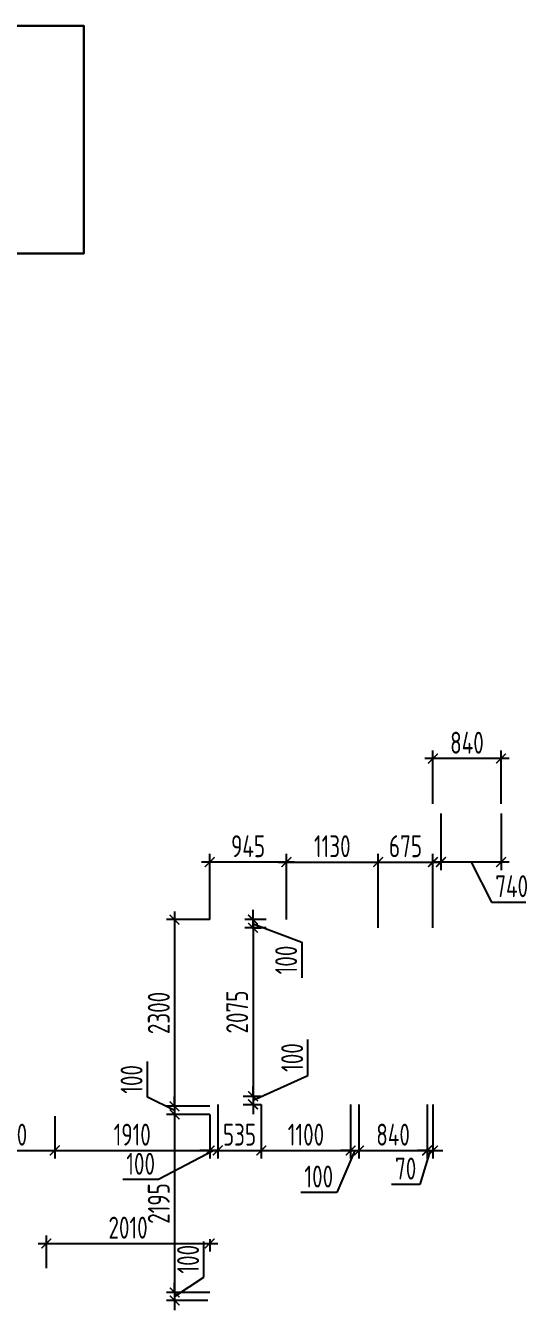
# Model space of a CAD drawing. Header units: millimetres. Extents: x -350007 to 536090, y -888 to 198380.
# Drawn here: x -206289 to -200234, y 112281 to 128109 of the extents above; entities that cross this region are included whole.
import ezdxf

# ---------------------------------------------------------------- set-up
doc = ezdxf.new("R2010")
doc.units = ezdxf.units.MM
doc.layers.add('АР_Размеры нов.', color=15, linetype='Continuous', lineweight=0)
doc.styles.add('ISOCPEUR', font='isocpeur.ttf', dxfattribs={"width": 0.7})
doc.dimstyles.new('R_100', dxfattribs={"dimtxt": 270, "dimasz": 120, "dimexe": 100, "dimexo": 0, "dimgap": 60, "dimtad": 1, "dimdec": 0, "dimrnd": 5, "dimzin": 0, "dimdsep": 46, "dimtxsty": 'ISOCPEUR', "dimblk": 'ARCHTICK', "dimcen": 0, "dimdle": 100, "dimclrd": 256, "dimclre": 256, "dimclrt": 256, "dimadec": 0, "dimazin": 0, "dimtfac": 2, "dimtdec": 0, "dimtofl": 0, "dimtmove": 1, "dimatfit": 3, "dimfxl": 1, "dimtvp": 3, "dimtolj": 1, "dimtzin": 0, "dimarcsym": 0})

# ---------------------------------------------------------------- blocks, each defined once
blk = doc.blocks.new('_ArchTick')
at = {"color": 0, "linetype": 'ByBlock', "const_width": 0.15}
blk.add_lwpolyline([(-0.5, -0.5), (0.5, 0.5)], dxfattribs=at)
blk = doc.blocks.new('*D2557')
at = {"layer": 'Defpoints', "color": 0, "ltscale": 100, "transparency": 16777216}
for p in [(-207061, 114714), (-205931, 114672), (-205931, 114250)]:
    blk.add_point(p, dxfattribs=at)
at = {"layer": 'АР_Размеры нов.', "lineweight": -2, "ltscale": 100, "transparency": 16777216}
for p, q in [((-207061, 114714), (-207061, 114150)), ((-205931, 114672), (-205931, 114150)), ((-207161, 114250), (-205831, 114250))]:
    blk.add_line(p, q, dxfattribs=at)
at = {"layer": 'АР_Размеры нов.', "lineweight": -2, "ltscale": 100, "transparency": 16777216, "xscale": 120, "yscale": 120, "zscale": 120, "rotation": 180}
blk.add_blockref('_ArchTick', (-207061, 114250), dxfattribs=at)
at = {"layer": 'АР_Размеры нов.', "lineweight": -2, "ltscale": 100, "transparency": 16777216, "xscale": 120, "yscale": 120, "zscale": 120}
blk.add_blockref('_ArchTick', (-205931, 114250), dxfattribs=at)
at = {"layer": 'АР_Размеры нов.', "ltscale": 100, "transparency": 16777216, "insert": (-206496, 114445), "char_height": 270, "attachment_point": 5, "style": 'ISOCPEUR'}
blk.add_mtext('\\A1;1130', dxfattribs=at)
blk = doc.blocks.new('*D2558')
at = {"layer": 'Defpoints', "color": 0, "ltscale": 100, "transparency": 16777216}
for p in [(-201948, 117804), (-203078, 117094), (-201948, 117114)]:
    blk.add_point(p, dxfattribs=at)
at = {"layer": 'АР_Размеры нов.', "lineweight": -2, "ltscale": 100, "transparency": 16777216}
for p, q in [((-203178, 117804), (-201848, 117804)), ((-203078, 117094), (-203078, 117904)), ((-201948, 117114), (-201948, 117904))]:
    blk.add_line(p, q, dxfattribs=at)
at = {"layer": 'АР_Размеры нов.', "lineweight": -2, "ltscale": 100, "transparency": 16777216, "xscale": 120, "yscale": 120, "zscale": 120, "rotation": 180}
blk.add_blockref('_ArchTick', (-203078, 117804), dxfattribs=at)
at = {"layer": 'АР_Размеры нов.', "lineweight": -2, "ltscale": 100, "transparency": 16777216, "xscale": 120, "yscale": 120, "zscale": 120}
blk.add_blockref('_ArchTick', (-201948, 117804), dxfattribs=at)
at = {"layer": 'АР_Размеры нов.', "ltscale": 100, "transparency": 16777216, "insert": (-202513, 117999), "char_height": 270, "attachment_point": 5, "style": 'ISOCPEUR'}
blk.add_mtext('\\A1;1130', dxfattribs=at)
blk = doc.blocks.new('*D2681')
at = {"layer": 'Defpoints', "color": 0, "ltscale": 100, "transparency": 16777216}
for p in [(-201273, 117804), (-201948, 116994), (-201273, 116994)]:
    blk.add_point(p, dxfattribs=at)
at = {"layer": 'АР_Размеры нов.', "lineweight": -2, "ltscale": 100, "transparency": 16777216}
for p, q in [((-202048, 117804), (-201173, 117804)), ((-201948, 116994), (-201948, 117904)), ((-201273, 116994), (-201273, 117904))]:
    blk.add_line(p, q, dxfattribs=at)
at = {"layer": 'АР_Размеры нов.', "lineweight": -2, "ltscale": 100, "transparency": 16777216, "xscale": 120, "yscale": 120, "zscale": 120, "rotation": 180}
blk.add_blockref('_ArchTick', (-201948, 117804), dxfattribs=at)
at = {"layer": 'АР_Размеры нов.', "lineweight": -2, "ltscale": 100, "transparency": 16777216, "xscale": 120, "yscale": 120, "zscale": 120}
blk.add_blockref('_ArchTick', (-201273, 117804), dxfattribs=at)
at = {"layer": 'АР_Размеры нов.', "ltscale": 100, "transparency": 16777216, "insert": (-201611, 117999), "char_height": 270, "attachment_point": 5, "style": 'ISOCPEUR'}
blk.add_mtext('\\A1;675', dxfattribs=at)
blk = doc.blocks.new('*D2977')
at = {"layer": 'Defpoints', "color": 0, "ltscale": 500, "transparency": 16777216}
for p in [(-201174, 118401), (-200434, 118401), (-201174, 117804)]:
    blk.add_point(p, dxfattribs=at)
at = {"layer": 'АР_Размеры нов.', "lineweight": -2, "ltscale": 500, "transparency": 16777216}
for p, q in [((-201174, 118401), (-201174, 117704)), ((-200434, 118401), (-200434, 117704)), ((-200334, 117804), (-201274, 117804)), ((-200804, 117804), (-200552, 117311)), ((-200552, 117311), (-200054, 117311))]:
    blk.add_line(p, q, dxfattribs=at)
at = {"layer": 'АР_Размеры нов.', "lineweight": -2, "ltscale": 500, "transparency": 16777216, "xscale": 120, "yscale": 120, "zscale": 120, "rotation": 180}
blk.add_blockref('_ArchTick', (-201174, 117804), dxfattribs=at)
at = {"layer": 'АР_Размеры нов.', "lineweight": -2, "ltscale": 500, "transparency": 16777216, "xscale": 120, "yscale": 120, "zscale": 120}
blk.add_blockref('_ArchTick', (-200434, 117804), dxfattribs=at)
at = {"layer": 'АР_Размеры нов.', "lineweight": 13, "ltscale": 500, "transparency": 16777216, "insert": (-200303, 117506), "char_height": 270, "attachment_point": 5, "style": 'ISOCPEUR'}
blk.add_mtext('\\A1;740', dxfattribs=at)
blk = doc.blocks.new('*D2978')
at = {"layer": 'Defpoints', "color": 0, "ltscale": 500, "transparency": 16777216}
for p in [(-204023, 117804), (-204023, 117094), (-203078, 117094)]:
    blk.add_point(p, dxfattribs=at)
at = {"layer": 'АР_Размеры нов.', "lineweight": -2, "ltscale": 500, "transparency": 16777216}
for p, q in [((-202978, 117804), (-204123, 117804)), ((-204023, 117094), (-204023, 117904)), ((-203078, 117094), (-203078, 117904))]:
    blk.add_line(p, q, dxfattribs=at)
at = {"layer": 'АР_Размеры нов.', "lineweight": -2, "ltscale": 500, "transparency": 16777216, "xscale": 120, "yscale": 120, "zscale": 120, "rotation": 180}
blk.add_blockref('_ArchTick', (-204023, 117804), dxfattribs=at)
at = {"layer": 'АР_Размеры нов.', "lineweight": -2, "ltscale": 500, "transparency": 16777216, "xscale": 120, "yscale": 120, "zscale": 120}
blk.add_blockref('_ArchTick', (-203078, 117804), dxfattribs=at)
at = {"layer": 'АР_Размеры нов.', "lineweight": 13, "ltscale": 500, "transparency": 16777216, "insert": (-203550, 117999), "char_height": 270, "attachment_point": 5, "style": 'ISOCPEUR'}
blk.add_mtext('\\A1;945', dxfattribs=at)
blk = doc.blocks.new('*D2979')
at = {"layer": 'Defpoints', "color": 0, "ltscale": 500, "transparency": 16777216}
for p in [(-203500, 116994), (-203500, 114918, 0), (-203489, 114918)]:
    blk.add_point(p, dxfattribs=at)
at = {"layer": 'АР_Размеры нов.', "lineweight": -2, "ltscale": 500, "transparency": 16777216}
for p, q in [((-203500, 116994), (-203389, 116994)), ((-203489, 117094), (-203489, 114818)), ((-203500, 114918), (-203389, 114918))]:
    blk.add_line(p, q, dxfattribs=at)
at = {"layer": 'АР_Размеры нов.', "lineweight": -2, "ltscale": 500, "transparency": 16777216, "xscale": 120, "yscale": 120, "zscale": 120}
for p, rotation in [((-203489, 116994), 90), ((-203489, 114918), 270)]:
    blk.add_blockref('_ArchTick', p, dxfattribs=dict(at, rotation=rotation))
at = {"layer": 'АР_Размеры нов.', "lineweight": 13, "ltscale": 500, "transparency": 16777216, "insert": (-203684, 115956), "char_height": 270, "attachment_point": 5, "rotation": 90, "style": 'ISOCPEUR'}
blk.add_mtext('\\A1;2075', dxfattribs=at)
blk = doc.blocks.new('*D2980')
at = {"layer": 'Defpoints', "color": 0, "ltscale": 500, "transparency": 16777216}
for p in [(-203489, 117094), (-203329, 117094), (-203329, 116994)]:
    blk.add_point(p, dxfattribs=at)
at = {"layer": 'АР_Размеры нов.', "lineweight": -2, "ltscale": 500, "transparency": 16777216}
for p, q in [((-203489, 117094), (-203489, 117214)), ((-203329, 117094), (-203589, 117094)), ((-203329, 116994), (-203589, 116994)), ((-203489, 116994), (-203489, 117094)), ((-203489, 117044), (-202886, 116818)), ((-203489, 116994), (-203489, 116874)), ((-202886, 116818), (-202886, 116376))]:
    blk.add_line(p, q, dxfattribs=at)
at = {"layer": 'АР_Размеры нов.', "lineweight": -2, "ltscale": 500, "transparency": 16777216, "xscale": 120, "yscale": 120, "zscale": 120}
for p, rotation in [((-203489, 117094), 270), ((-203489, 116994), 90)]:
    blk.add_blockref('_ArchTick', p, dxfattribs=dict(at, rotation=rotation))
at = {"layer": 'АР_Размеры нов.', "lineweight": 13, "ltscale": 500, "transparency": 16777216, "insert": (-203081, 116597), "char_height": 270, "attachment_point": 5, "rotation": 90, "style": 'ISOCPEUR'}
blk.add_mtext('\\A1;100', dxfattribs=at)
blk = doc.blocks.new('*D2981')
at = {"layer": 'Defpoints', "color": 0, "ltscale": 500, "transparency": 16777216}
for p in [(-203612, 114918, 0), (-203612, 114818, 0), (-203489, 114818)]:
    blk.add_point(p, dxfattribs=at)
at = {"layer": 'АР_Размеры нов.', "lineweight": -2, "ltscale": 500, "transparency": 16777216}
for p, q in [((-202812, 115174), (-202812, 115616)), ((-203489, 114868), (-202812, 115174)), ((-203612, 114918), (-203389, 114918)), ((-203489, 114918), (-203489, 115038)), ((-203489, 114918), (-203489, 114818)), ((-203612, 114818), (-203389, 114818)), ((-203489, 114818), (-203489, 114698))]:
    blk.add_line(p, q, dxfattribs=at)
at = {"layer": 'АР_Размеры нов.', "lineweight": -2, "ltscale": 500, "transparency": 16777216, "xscale": 120, "yscale": 120, "zscale": 120}
for p, rotation in [((-203489, 114918), 270), ((-203489, 114818), 90)]:
    blk.add_blockref('_ArchTick', p, dxfattribs=dict(at, rotation=rotation))
at = {"layer": 'АР_Размеры нов.', "lineweight": 13, "ltscale": 500, "transparency": 16777216, "insert": (-203007, 115395), "char_height": 270, "attachment_point": 5, "rotation": 90, "style": 'ISOCPEUR'}
blk.add_mtext('\\A1;100', dxfattribs=at)
blk = doc.blocks.new('*D2982')
at = {"layer": 'Defpoints', "color": 0, "ltscale": 500, "transparency": 16777216}
for p in [(-204023, 117094), (-204455, 114794), (-204023, 114794)]:
    blk.add_point(p, dxfattribs=at)
at = {"layer": 'АР_Размеры нов.', "lineweight": -2, "ltscale": 500, "transparency": 16777216}
for p, q in [((-204455, 117194), (-204455, 114694)), ((-204023, 117094), (-204555, 117094)), ((-204023, 114794), (-204555, 114794))]:
    blk.add_line(p, q, dxfattribs=at)
at = {"layer": 'АР_Размеры нов.', "lineweight": -2, "ltscale": 500, "transparency": 16777216, "xscale": 120, "yscale": 120, "zscale": 120}
for p, rotation in [((-204455, 117094), 90), ((-204455, 114794), 270)]:
    blk.add_blockref('_ArchTick', p, dxfattribs=dict(at, rotation=rotation))
at = {"layer": 'АР_Размеры нов.', "lineweight": 13, "ltscale": 500, "transparency": 16777216, "insert": (-204650, 115944), "char_height": 270, "attachment_point": 5, "rotation": 90, "style": 'ISOCPEUR'}
blk.add_mtext('\\A1;2300', dxfattribs=at)
blk = doc.blocks.new('*D2983')
at = {"layer": 'Defpoints', "color": 0, "ltscale": 500, "transparency": 16777216}
for p in [(-204023, 114794), (-204455, 114694), (-204023, 114694)]:
    blk.add_point(p, dxfattribs=at)
at = {"layer": 'АР_Размеры нов.', "lineweight": -2, "ltscale": 500, "transparency": 16777216}
for p, q in [((-204790, 114906), (-204790, 115347)), ((-204455, 114744), (-204790, 114906)), ((-204023, 114794), (-204555, 114794)), ((-204455, 114794), (-204455, 114914)), ((-204455, 114794), (-204455, 114694)), ((-204023, 114694), (-204555, 114694)), ((-204455, 114694), (-204455, 114574))]:
    blk.add_line(p, q, dxfattribs=at)
at = {"layer": 'АР_Размеры нов.', "lineweight": -2, "ltscale": 500, "transparency": 16777216, "xscale": 120, "yscale": 120, "zscale": 120}
for p, rotation in [((-204455, 114794), 270), ((-204455, 114694), 90)]:
    blk.add_blockref('_ArchTick', p, dxfattribs=dict(at, rotation=rotation))
at = {"layer": 'АР_Размеры нов.', "lineweight": 13, "ltscale": 500, "transparency": 16777216, "insert": (-204985, 115126), "char_height": 270, "attachment_point": 5, "rotation": 90, "style": 'ISOCPEUR'}
blk.add_mtext('\\A1;100', dxfattribs=at)
blk = doc.blocks.new('*D2984')
at = {"layer": 'Defpoints', "color": 0, "ltscale": 500, "transparency": 16777216}
for p in [(-204023, 114694), (-204455, 112500), (-204023, 112500)]:
    blk.add_point(p, dxfattribs=at)
at = {"layer": 'АР_Размеры нов.', "lineweight": -2, "ltscale": 500, "transparency": 16777216}
for p, q in [((-204455, 114794), (-204455, 112400)), ((-204023, 114694), (-204555, 114694)), ((-204023, 112500), (-204555, 112500))]:
    blk.add_line(p, q, dxfattribs=at)
at = {"layer": 'АР_Размеры нов.', "lineweight": -2, "ltscale": 500, "transparency": 16777216, "xscale": 120, "yscale": 120, "zscale": 120}
for p, rotation in [((-204455, 114694), 90), ((-204455, 112500), 270)]:
    blk.add_blockref('_ArchTick', p, dxfattribs=dict(at, rotation=rotation))
at = {"layer": 'АР_Размеры нов.', "lineweight": 13, "ltscale": 500, "transparency": 16777216, "insert": (-204650, 113597), "char_height": 270, "attachment_point": 5, "rotation": 90, "style": 'ISOCPEUR'}
blk.add_mtext('\\A1;2195', dxfattribs=at)
blk = doc.blocks.new('*D2985')
at = {"layer": 'Defpoints', "color": 0, "ltscale": 500, "transparency": 16777216}
for p in [(-204455, 112401), (-204046, 112401), (-204023, 112500)]:
    blk.add_point(p, dxfattribs=at)
at = {"layer": 'АР_Размеры нов.', "lineweight": -2, "ltscale": 500, "transparency": 16777216}
for p, q in [((-204094, 112689), (-204094, 113130)), ((-204455, 112451), (-204094, 112689)), ((-204455, 112500), (-204455, 112620)), ((-204023, 112500), (-204555, 112500)), ((-204046, 112401), (-204555, 112401)), ((-204455, 112500), (-204455, 112401)), ((-204455, 112401), (-204455, 112281))]:
    blk.add_line(p, q, dxfattribs=at)
at = {"layer": 'АР_Размеры нов.', "lineweight": -2, "ltscale": 500, "transparency": 16777216, "xscale": 120, "yscale": 120, "zscale": 120}
for p, rotation in [((-204455, 112500), 270), ((-204455, 112401), 90)]:
    blk.add_blockref('_ArchTick', p, dxfattribs=dict(at, rotation=rotation))
at = {"layer": 'АР_Размеры нов.', "lineweight": 13, "ltscale": 500, "transparency": 16777216, "insert": (-204289, 112910), "char_height": 270, "attachment_point": 5, "rotation": 90, "style": 'ISOCPEUR'}
blk.add_mtext('\\A1;100', dxfattribs=at)
blk = doc.blocks.new('*D3078')
at = {"layer": 'Defpoints', "color": 0, "ltscale": 500, "transparency": 16777216}
for p in [(-201273, 119079), (-201273, 118521), (-200434, 118521)]:
    blk.add_point(p, dxfattribs=at)
at = {"layer": 'АР_Размеры нов.', "lineweight": -2, "ltscale": 500, "transparency": 16777216}
for p, q in [((-200334, 119079), (-201373, 119079)), ((-201273, 118521), (-201273, 119179)), ((-200434, 118521), (-200434, 119179))]:
    blk.add_line(p, q, dxfattribs=at)
at = {"layer": 'АР_Размеры нов.', "lineweight": -2, "ltscale": 500, "transparency": 16777216, "xscale": 120, "yscale": 120, "zscale": 120, "rotation": 180}
blk.add_blockref('_ArchTick', (-201273, 119079), dxfattribs=at)
at = {"layer": 'АР_Размеры нов.', "lineweight": -2, "ltscale": 500, "transparency": 16777216, "xscale": 120, "yscale": 120, "zscale": 120}
blk.add_blockref('_ArchTick', (-200434, 119079), dxfattribs=at)
at = {"layer": 'АР_Размеры нов.', "lineweight": 13, "ltscale": 500, "transparency": 16777216, "insert": (-200854, 119274), "char_height": 270, "attachment_point": 5, "style": 'ISOCPEUR'}
blk.add_mtext('\\A1;840', dxfattribs=at)
blk = doc.blocks.new('*D4052')
at = {"layer": 'Defpoints', "color": 0, "transparency": 16777216}
for p in [(-203923, 114818, 0), (-203387, 114818, 0), (-203387, 114250)]:
    blk.add_point(p, dxfattribs=at)
at = {"layer": 'АР_Размеры нов.', "lineweight": -2, "transparency": 16777216}
for p, q in [((-203923, 114818), (-203923, 114150)), ((-203387, 114818), (-203387, 114150)), ((-204023, 114250), (-203287, 114250))]:
    blk.add_line(p, q, dxfattribs=at)
at = {"layer": 'АР_Размеры нов.', "lineweight": -2, "transparency": 16777216, "xscale": 120, "yscale": 120, "zscale": 120, "rotation": 180}
blk.add_blockref('_ArchTick', (-203923, 114250), dxfattribs=at)
at = {"layer": 'АР_Размеры нов.', "lineweight": -2, "transparency": 16777216, "xscale": 120, "yscale": 120, "zscale": 120}
blk.add_blockref('_ArchTick', (-203387, 114250), dxfattribs=at)
at = {"layer": 'АР_Размеры нов.', "transparency": 16777216, "insert": (-203655, 114445), "char_height": 270, "attachment_point": 5, "style": 'ISOCPEUR'}
blk.add_mtext('\\A1;535', dxfattribs=at)
blk = doc.blocks.new('*D4053')
at = {"layer": 'Defpoints', "color": 0, "transparency": 16777216}
for p in [(-203387, 114818, 0), (-202287, 114818, 0), (-202287, 114250)]:
    blk.add_point(p, dxfattribs=at)
at = {"layer": 'АР_Размеры нов.', "lineweight": -2, "transparency": 16777216}
for p, q in [((-203387, 114818), (-203387, 114150)), ((-202287, 114818), (-202287, 114150)), ((-203487, 114250), (-202187, 114250))]:
    blk.add_line(p, q, dxfattribs=at)
at = {"layer": 'АР_Размеры нов.', "lineweight": -2, "transparency": 16777216, "xscale": 120, "yscale": 120, "zscale": 120, "rotation": 180}
blk.add_blockref('_ArchTick', (-203387, 114250), dxfattribs=at)
at = {"layer": 'АР_Размеры нов.', "lineweight": -2, "transparency": 16777216, "xscale": 120, "yscale": 120, "zscale": 120}
blk.add_blockref('_ArchTick', (-202287, 114250), dxfattribs=at)
at = {"layer": 'АР_Размеры нов.', "transparency": 16777216, "insert": (-202837, 114445), "char_height": 270, "attachment_point": 5, "style": 'ISOCPEUR'}
blk.add_mtext('\\A1;1100', dxfattribs=at)
blk = doc.blocks.new('*D4054')
at = {"layer": 'Defpoints', "color": 0, "transparency": 16777216}
for p in [(-202287, 114818, 0), (-202184, 114818, 0), (-202184, 114250)]:
    blk.add_point(p, dxfattribs=at)
at = {"layer": 'АР_Размеры нов.', "lineweight": -2, "transparency": 16777216}
for p, q in [((-202287, 114818), (-202287, 114150)), ((-202184, 114818), (-202184, 114150)), ((-202235, 114250), (-202458, 113734)), ((-202287, 114250), (-202407, 114250)), ((-202287, 114250), (-202184, 114250)), ((-202184, 114250), (-202064, 114250)), ((-202458, 113734), (-202899, 113734))]:
    blk.add_line(p, q, dxfattribs=at)
at = {"layer": 'АР_Размеры нов.', "lineweight": -2, "transparency": 16777216, "xscale": 120, "yscale": 120, "zscale": 120}
blk.add_blockref('_ArchTick', (-202287, 114250), dxfattribs=at)
at = {"layer": 'АР_Размеры нов.', "lineweight": -2, "transparency": 16777216, "xscale": 120, "yscale": 120, "zscale": 120, "rotation": 180}
blk.add_blockref('_ArchTick', (-202184, 114250), dxfattribs=at)
at = {"layer": 'АР_Размеры нов.', "transparency": 16777216, "insert": (-202679, 113929), "char_height": 270, "attachment_point": 5, "style": 'ISOCPEUR'}
blk.add_mtext('\\A1;100', dxfattribs=at)
blk = doc.blocks.new('*D4055')
at = {"layer": 'Defpoints', "color": 0, "transparency": 16777216}
for p in [(-202184, 114818, 0), (-201344, 114818, 0), (-201344, 114250)]:
    blk.add_point(p, dxfattribs=at)
at = {"layer": 'АР_Размеры нов.', "lineweight": -2, "transparency": 16777216}
for p, q in [((-202184, 114818), (-202184, 114150)), ((-201344, 114818), (-201344, 114150)), ((-202284, 114250), (-201244, 114250))]:
    blk.add_line(p, q, dxfattribs=at)
at = {"layer": 'АР_Размеры нов.', "lineweight": -2, "transparency": 16777216, "xscale": 120, "yscale": 120, "zscale": 120, "rotation": 180}
blk.add_blockref('_ArchTick', (-202184, 114250), dxfattribs=at)
at = {"layer": 'АР_Размеры нов.', "lineweight": -2, "transparency": 16777216, "xscale": 120, "yscale": 120, "zscale": 120}
blk.add_blockref('_ArchTick', (-201344, 114250), dxfattribs=at)
at = {"layer": 'АР_Размеры нов.', "transparency": 16777216, "insert": (-201764, 114445), "char_height": 270, "attachment_point": 5, "style": 'ISOCPEUR'}
blk.add_mtext('\\A1;840', dxfattribs=at)
blk = doc.blocks.new('*D4056')
at = {"layer": 'Defpoints', "color": 0, "transparency": 16777216}
for p in [(-201344, 114818, 0), (-201273, 114818, 0), (-201273, 114250)]:
    blk.add_point(p, dxfattribs=at)
at = {"layer": 'АР_Размеры нов.', "lineweight": -2, "transparency": 16777216}
for p, q in [((-201344, 114818), (-201344, 114150)), ((-201273, 114818), (-201273, 114150)), ((-201344, 114250), (-201464, 114250)), ((-201309, 114250), (-201435, 113832)), ((-201344, 114250), (-201273, 114250)), ((-201273, 114250), (-201153, 114250)), ((-201435, 113832), (-201782, 113832))]:
    blk.add_line(p, q, dxfattribs=at)
at = {"layer": 'АР_Размеры нов.', "lineweight": -2, "transparency": 16777216, "xscale": 120, "yscale": 120, "zscale": 120}
blk.add_blockref('_ArchTick', (-201344, 114250), dxfattribs=at)
at = {"layer": 'АР_Размеры нов.', "lineweight": -2, "transparency": 16777216, "xscale": 120, "yscale": 120, "zscale": 120, "rotation": 180}
blk.add_blockref('_ArchTick', (-201273, 114250), dxfattribs=at)
at = {"layer": 'АР_Размеры нов.', "transparency": 16777216, "insert": (-201609, 114027), "char_height": 270, "attachment_point": 5, "style": 'ISOCPEUR'}
blk.add_mtext('\\A1;70', dxfattribs=at)
blk = doc.blocks.new('*D4057')
at = {"layer": 'Defpoints', "color": 0, "transparency": 16777216}
for p in [(-204023, 113157), (-204023, 113104), (-206034, 112801)]:
    blk.add_point(p, dxfattribs=at)
at = {"layer": 'АР_Размеры нов.', "lineweight": -2, "transparency": 16777216}
for p, q in [((-206034, 112801), (-206034, 113204)), ((-206134, 113104), (-203923, 113104)), ((-204023, 113157), (-204023, 113004))]:
    blk.add_line(p, q, dxfattribs=at)
at = {"layer": 'АР_Размеры нов.', "lineweight": -2, "transparency": 16777216, "xscale": 120, "yscale": 120, "zscale": 120, "rotation": 180}
blk.add_blockref('_ArchTick', (-206034, 113104), dxfattribs=at)
at = {"layer": 'АР_Размеры нов.', "lineweight": -2, "transparency": 16777216, "xscale": 120, "yscale": 120, "zscale": 120}
blk.add_blockref('_ArchTick', (-204023, 113104), dxfattribs=at)
at = {"layer": 'АР_Размеры нов.', "transparency": 16777216, "insert": (-205028, 113299), "char_height": 270, "attachment_point": 5, "style": 'ISOCPEUR'}
blk.add_mtext('\\A1;2010', dxfattribs=at)
blk = doc.blocks.new('*D4058')
at = {"layer": 'Defpoints', "color": 0, "transparency": 16777216}
for p in [(-203923, 114818, 0), (-204023, 114694), (-204023, 114250)]:
    blk.add_point(p, dxfattribs=at)
at = {"layer": 'АР_Размеры нов.', "lineweight": -2, "transparency": 16777216}
for p, q in [((-203923, 114818), (-203923, 114150)), ((-204023, 114694), (-204023, 114150)), ((-203973, 114250), (-204652, 113891)), ((-204023, 114250), (-204143, 114250)), ((-203923, 114250), (-204023, 114250)), ((-203923, 114250), (-203803, 114250)), ((-204652, 113891), (-205094, 113891))]:
    blk.add_line(p, q, dxfattribs=at)
at = {"layer": 'АР_Размеры нов.', "lineweight": -2, "transparency": 16777216, "xscale": 120, "yscale": 120, "zscale": 120}
blk.add_blockref('_ArchTick', (-204023, 114250), dxfattribs=at)
at = {"layer": 'АР_Размеры нов.', "lineweight": -2, "transparency": 16777216, "xscale": 120, "yscale": 120, "zscale": 120, "rotation": 180}
blk.add_blockref('_ArchTick', (-203923, 114250), dxfattribs=at)
at = {"layer": 'АР_Размеры нов.', "transparency": 16777216, "insert": (-204873, 114086), "char_height": 270, "attachment_point": 5, "style": 'ISOCPEUR'}
blk.add_mtext('\\A1;100', dxfattribs=at)
blk = doc.blocks.new('*D4059')
at = {"layer": 'Defpoints', "color": 0, "transparency": 16777216}
for p in [(-205931, 114672), (-204023, 114694), (-204023, 114250)]:
    blk.add_point(p, dxfattribs=at)
at = {"layer": 'АР_Размеры нов.', "lineweight": -2, "transparency": 16777216}
for p, q in [((-205931, 114672), (-205931, 114150)), ((-204023, 114694), (-204023, 114150)), ((-206031, 114250), (-203923, 114250))]:
    blk.add_line(p, q, dxfattribs=at)
at = {"layer": 'АР_Размеры нов.', "lineweight": -2, "transparency": 16777216, "xscale": 120, "yscale": 120, "zscale": 120, "rotation": 180}
blk.add_blockref('_ArchTick', (-205931, 114250), dxfattribs=at)
at = {"layer": 'АР_Размеры нов.', "lineweight": -2, "transparency": 16777216, "xscale": 120, "yscale": 120, "zscale": 120}
blk.add_blockref('_ArchTick', (-204023, 114250), dxfattribs=at)
at = {"layer": 'АР_Размеры нов.', "transparency": 16777216, "insert": (-204977, 114445), "char_height": 270, "attachment_point": 5, "style": 'ISOCPEUR'}
blk.add_mtext('\\A1;1910', dxfattribs=at)

msp = doc.modelspace()

# ---------------------------------------------------------------- linework, layer by layer
at = {"color": 12, "lineweight": 30, "true_color": 0xe00000}
msp.add_lwpolyline([(-207762.5, 128109), (-205574.1, 128109), (-205574.1, 125301.7), (-207762.5, 125301.7)], close=True, dxfattribs=at)

# ---------------------------------------------------------------- dimensions: what is measured, and where the dimension line sits
at = {"layer": 'АР_Размеры нов.', "lineweight": 13, "ltscale": 500}
for base, p1, p2, override, picture, middle in [((-201273.3922, 119078.5169), (-200433.9197, 118520.6825), (-201273.3922, 118520.6498), {"dimpost": '\\X'}, '*D3078', (-200853.6559, 119273.5169)), ((-204022.7, 117803.8), (-203077.8, 117094.3), (-204022.7, 117094.3), {"dimpost": '\\X', "dimfxl": 2.5, "dimarcsym": 1}, '*D2978', (-203550.3, 117998.8))]:
    dim = msp.add_linear_dim(base=base, p1=p1, p2=p2, dimstyle='R_100', override=override, dxfattribs=at)
    dim.commit()
    dim.dimension.update_dxf_attribs({"geometry": picture, "text_midpoint": middle})
dim = msp.add_linear_dim(base=(-201173.6, 117804), p1=(-200433.9, 118400.7), p2=(-201173.6, 118400.7), dimstyle='R_100', override={"dimpost": '\\X'}, dxfattribs=at)
dim.commit()
dim.dimension.update_dxf_attribs({"geometry": '*D2977', "text_midpoint": (-200491.9, 117310.7), "dimtype": 160})
at = {"layer": 'АР_Размеры нов.', "ltscale": 100}
for base, p1, p2, picture, middle in [((-201947.8, 117803.8), (-203077.8, 117094.3), (-201947.8, 117114.3), '*D2558', (-202512.8, 117998.8)), ((-201273.4, 117803.8), (-201947.8, 116994.2), (-201273.4, 116994.2), '*D2681', (-201610.6, 117998.8)), ((-205930.8, 114250.4), (-207060.8, 114713.8), (-205930.8, 114672.3), '*D2557', (-206495.8, 114445.4))]:
    dim = msp.add_linear_dim(base=base, p1=p1, p2=p2, dimstyle='R_100', override={"dimpost": '\\X', "dimfxl": 2.5, "dimarcsym": 1}, dxfattribs=at)
    dim.commit()
    dim.dimension.update_dxf_attribs({"geometry": picture, "text_midpoint": middle})
at = {"layer": 'АР_Размеры нов.', "lineweight": 13, "ltscale": 500}
for base, p1, p2, picture, middle in [((-204454.8633, 114793.7791), (-204022.7342, 117094.2609), (-204022.7342, 114793.7791), '*D2982', (-204649.8633, 115944.02)), ((-203488.6815, 114917.8449), (-203500.2846, 116994.2807), (-203500.2842, 114917.8449, 0), '*D2979', (-203683.6815, 115956.0628)), ((-204454.9, 112500.4), (-204022.7, 114693.8), (-204022.7, 112500.4), '*D2984', (-204649.9, 113597.1))]:
    dim = msp.add_linear_dim(base=base, p1=p1, p2=p2, angle=90, dimstyle='R_100', override={"dimpost": '\\X'}, dxfattribs=at)
    dim.commit()
    dim.dimension.update_dxf_attribs({"geometry": picture, "text_midpoint": middle})
for base, p1, p2, picture, middle in [((-203488.7, 117094.3), (-203328.5, 116994.3), (-203328.5, 117094.3), '*D2980', (-202886, 116757.7)), ((-203488.7, 114817.8), (-203611.5, 114917.8, 0), (-203611.5, 114817.8, 0), '*D2981', (-202811.9, 115234.5)), ((-204454.9, 114693.8), (-204022.7, 114793.8), (-204022.7, 114693.8), '*D2983', (-204789.7, 114965.8)), ((-204454.9, 112400.7), (-204022.7, 112500.4), (-204046.4, 112400.7), '*D2985', (-204093.9, 112748.9))]:
    dim = msp.add_linear_dim(base=base, p1=p1, p2=p2, angle=90, dimstyle='R_100', override={"dimpost": '\\X'}, dxfattribs=at)
    dim.commit()
    dim.dimension.update_dxf_attribs({"geometry": picture, "text_midpoint": middle, "dimtype": 160})
at = {"layer": 'АР_Размеры нов.'}
for base, p1, p2, picture, middle in [((-204022.7, 114250.4), (-203922.7, 114817.8, 0), (-204022.7, 114693.8), '*D4058', (-204712.3, 113890.9)), ((-202184.2, 114250.4), (-202286.6, 114817.8, 0), (-202184.2, 114817.8, 0), '*D4054', (-202518.2, 113733.9)), ((-201273.4, 114250.4), (-201344.2, 114817.8, 0), (-201273.4, 114817.8, 0), '*D4056', (-201495.1, 113831.6))]:
    dim = msp.add_linear_dim(base=base, p1=p1, p2=p2, dimstyle='R_100', override={"dimpost": '\\X'}, dxfattribs=at)
    dim.commit()
    dim.dimension.update_dxf_attribs({"geometry": picture, "text_midpoint": middle, "dimtype": 160})
for base, p1, p2, override, picture, middle in [((-203386.6, 114250.4), (-203922.7, 114817.8, 0), (-203386.6, 114817.8, 0), {"dimpost": '\\X'}, '*D4052', (-203654.7, 114445.4)), ((-202286.6, 114250.4), (-203386.6, 114817.8, 0), (-202286.6, 114817.8, 0), {"dimpost": '\\X'}, '*D4053', (-202836.6, 114445.4)), ((-201344.2, 114250.4), (-202184.2, 114817.8, 0), (-201344.2, 114817.8, 0), {"dimpost": '\\X'}, '*D4055', (-201764.2, 114445.4)), ((-204022.7, 114250.4), (-205930.8, 114672.3), (-204022.7, 114693.8), {"dimpost": '\\X', "dimfxl": 2.5, "dimarcsym": 1}, '*D4059', (-204976.8, 114445.4)), ((-204022.7, 113103.8), (-206033.9, 112800.7), (-204022.7, 113157.1), {"dimpost": '\\X'}, '*D4057', (-205028.3, 113298.8))]:
    dim = msp.add_linear_dim(base=base, p1=p1, p2=p2, dimstyle='R_100', override=override, dxfattribs=at)
    dim.commit()
    dim.dimension.update_dxf_attribs({"geometry": picture, "text_midpoint": middle})

doc.saveas('drawing.dxf')
